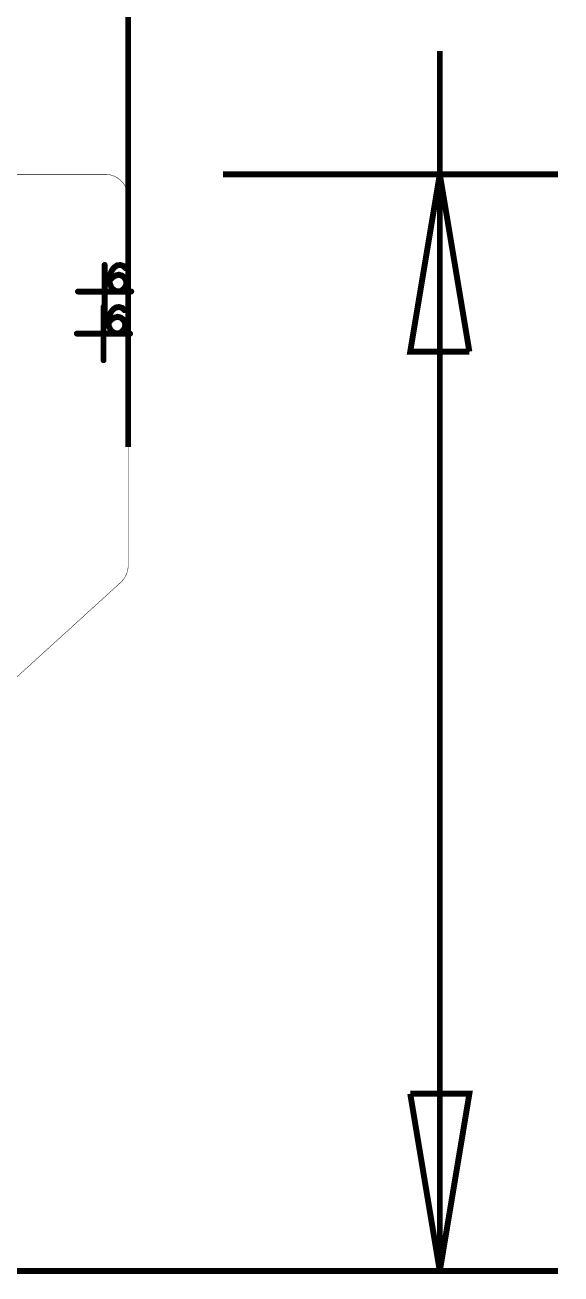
# Model space of a CAD drawing. Header units: millimetres. Extents: x 0 to 442, y 0 to 314.
# Drawn here: x 218.01 to 229.52, y 204.72 to 231.56 of the extents above; entities that cross this region are included whole.
import ezdxf

# ---------------------------------------------------------------- set-up
doc = ezdxf.new("R2010")
doc.units = ezdxf.units.MM
doc.header["$LTSCALE"] = 23.1
doc.layers.get('0').update_dxf_attribs({"linetype": 'CONTINUOUS'})

# ---------------------------------------------------------------- blocks, each defined once
blk = doc.blocks.new('PAD_R1')
at = {"const_width": 0.5}
blk.add_lwpolyline([(0.25, 0, 1), (-0.25, 0, 1)], format="xyb", close=True, dxfattribs=at)

msp = doc.modelspace()

# ---------------------------------------------------------------- linework, layer by layer
for points, const_width in [([(220.224, 222.487), (220.224, 251.064)], 0.127), ([(226.917, 231.002), (226.917, 228.35)], 0.127), ([(222.264, 228.35), (229.457, 228.35)], 0.127), ([(226.917, 228.35), (226.282, 224.54), (227.552, 224.54)], 0.127), ([(226.917, 228.35), (226.917, 204.784)], 0.127), ([(227.552, 224.54), (226.917, 228.35)], 0.127), ([(219.718, 226.401), (219.718, 225.258)], 0.127), ([(219.798, 226.269), (219.914, 226.219)], 0.0727), ([(219.842, 226.348), (219.946, 226.274)], 0.0818), ([(219.883, 226.206), (219.953, 226.101)], 0.0687), ([(219.914, 226.419), (219.988, 226.316)], 0.0821), ([(219.969, 226.244), (220, 226.12)], 0.0785), ([(220.009, 226.459), (220.027, 226.334)], 0.0672), ([(220.074, 226.243), (220.039, 226.121)], 0.0695), ([(220.102, 226.453), (220.067, 226.331)], 0.0695), ([(220.187, 226.403), (220.097, 226.313)], 0.0675), ([(219.764, 226.033), (219.891, 226.046)], 0.0955), ([(219.766, 226.134), (219.891, 226.114)], 0.0754), ([(219.773, 226.183), (219.899, 226.164)], 0.0754), ([(219.793, 225.923), (219.909, 225.974)], 0.0939), ([(219.811, 226.146), (219.901, 226.056)], 0.0945), ([(220.153, 226.203), (220.074, 226.104)], 0.0609), ([(220.209, 226.141), (220.103, 226.071)], 0.0687), ([(220.209, 225.889), (220.103, 225.96)], 0.0687), ([(220.243, 226.053), (220.117, 226.035)], 0.0675), ([(220.243, 225.971), (220.117, 225.992)], 0.058), ([(220.29, 225.83), (219.147, 225.83)], 0.127), ([(219.863, 225.829), (219.945, 225.925)], 0.0879), ([(219.96, 225.778), (219.991, 225.901)], 0.0785), ([(220.064, 225.778), (220.029, 225.9)], 0.0692), ([(220.149, 225.824), (220.068, 225.921)], 0.0743), ([(219.694, 225.498), (219.694, 224.355)], 0.127), ([(219.818, 225.444), (219.921, 225.37)], 0.0818), ([(219.89, 225.516), (219.964, 225.413)], 0.0821), ([(219.985, 225.556), (220.002, 225.43)], 0.0672), ([(220.078, 225.549), (220.043, 225.427)], 0.0695), ([(220.162, 225.5), (220.073, 225.41)], 0.0675), ([(219.74, 225.129), (219.866, 225.142)], 0.0955), ([(219.741, 225.23), (219.867, 225.211)], 0.0754), ([(219.749, 225.279), (219.874, 225.26)], 0.0754), ([(219.773, 225.366), (219.89, 225.315)], 0.0727), ([(219.787, 225.242), (219.877, 225.153)], 0.0945), ([(219.858, 225.303), (219.929, 225.197)], 0.0687), ([(219.945, 225.34), (219.976, 225.217)], 0.0785), ([(220.049, 225.34), (220.014, 225.217)], 0.0695), ([(220.129, 225.3), (220.049, 225.2)], 0.0609), ([(220.185, 225.238), (220.079, 225.167)], 0.0687), ([(220.218, 225.149), (220.093, 225.131)], 0.0675), ([(220.265, 224.926), (219.122, 224.926)], 0.127), ([(219.769, 225.019), (219.885, 225.071)], 0.0939), ([(219.838, 224.925), (219.921, 225.022)], 0.0879), ([(219.936, 224.874), (219.966, 224.997)], 0.0785), ([(220.04, 224.875), (220.005, 224.997)], 0.0692), ([(220.125, 224.92), (220.044, 225.018)], 0.0743), ([(220.185, 224.986), (220.079, 225.056)], 0.0687), ([(220.218, 225.068), (220.093, 225.089)], 0.058), ([(226.282, 208.594), (226.917, 204.784)], 0.127), ([(226.917, 204.784), (227.552, 208.594), (226.282, 208.594)], 0.127), ([(216.264, 204.784), (229.457, 204.784)], 0.127)]:
    msp.add_lwpolyline(points, dxfattribs=dict(const_width=const_width))
at = {"const_width": 0.0102}
msp.add_lwpolyline([(206.724, 228.35), (219.724, 228.35, -0.414216), (220.224, 227.85), (220.224, 219.947, -0.211092), (220.061, 219.578), (219.889, 219.421), (218.965, 218.579), (215.807, 215.704)], format="xyb", dxfattribs=at)

# ---------------------------------------------------------------- block references
at = {"xscale": 0.127, "yscale": 0.127}
for p in [(219.718, 226.401), (219.842, 226.211), (219.87, 226.277), (219.918, 226.344), (219.985, 226.392), (220.023, 226.192), (220.051, 226.401), (220.118, 226.382), (220.166, 226.334), (219.823, 226.087), (219.823, 226.068), (219.832, 225.992), (219.889, 226.134), (219.947, 226.172), (220.09, 226.172), (220.137, 226.134), (220.175, 226.077), (220.175, 225.953), (220.185, 226.01), (219.147, 225.83), (219.87, 225.906), (219.937, 225.849), (220.013, 225.83), (220.08, 225.849), (220.137, 225.896), (220.29, 225.83), (219.694, 225.498), (219.846, 225.374), (219.894, 225.44), (219.96, 225.488), (220.027, 225.498), (220.094, 225.479), (220.141, 225.431), (219.718, 225.258), (219.798, 225.183), (219.798, 225.164), (219.817, 225.307), (219.865, 225.231), (219.922, 225.269), (219.998, 225.288), (220.065, 225.269), (220.113, 225.231), (220.151, 225.174), (220.16, 225.107), (219.122, 224.926), (219.808, 225.088), (219.846, 225.002), (219.913, 224.945), (219.989, 224.926), (220.056, 224.945), (220.113, 224.993), (220.151, 225.05), (220.265, 224.926), (219.694, 224.355)]:
    msp.add_blockref('PAD_R1', p, dxfattribs=at)

doc.saveas('drawing.dxf')
